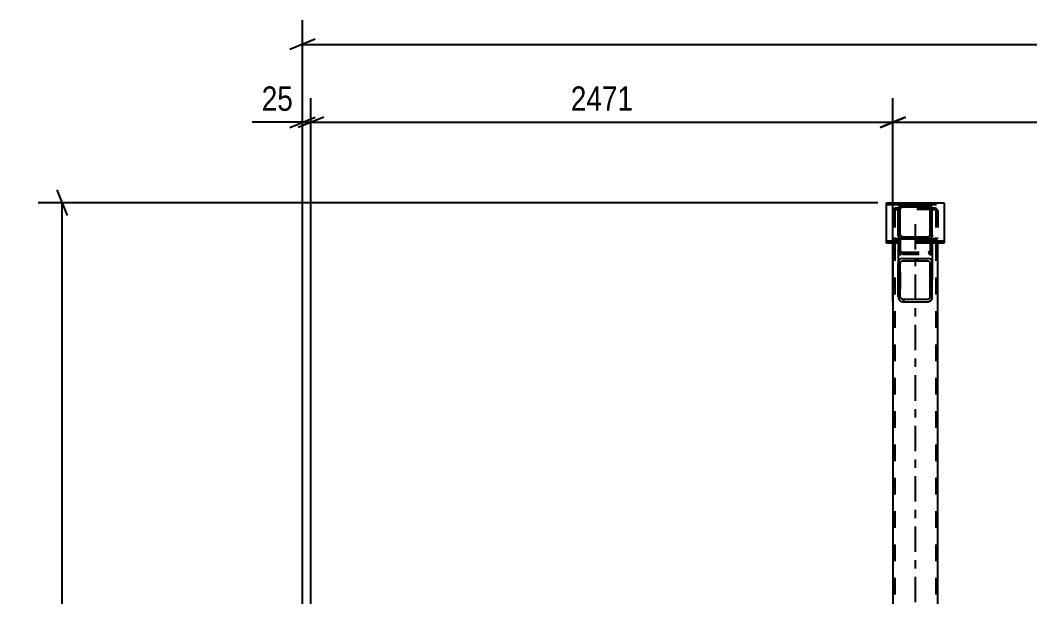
# Model space of a CAD drawing. Header units: millimetres. Extents: x -132 to 1057, y -569 to 272.
# Drawn here: x -58.2 to 60.5, y -252.1 to -184.3 of the extents above; entities that cross this region are included whole.
import ezdxf

# ---------------------------------------------------------------- set-up
doc = ezdxf.new("R2010")
doc.units = ezdxf.units.MM
doc.linetypes.add('DXK_LINE_DOT2', pattern=[3.9198, 1.9599, -1.9599])
doc.linetypes.add('DXK_LINE_DOT3', pattern=[5.9187, 2.979, -0.9799, 0.9799, -0.9799])
doc.styles.add('Arial Narrow', font='ARIALN.TTF', dxfattribs={"height": 0.2})

# ---------------------------------------------------------------- blocks, each defined once
blk = doc.blocks.new('Part-335479220-5632 - 5621')
at = {"color": 7, "linetype": 'DXK_LINE_DOT2'}
for p, q in [((44.7, -206.44), (44.54, -206.52)), ((44.88, -206.42), (44.7, -206.44)), ((49.2, -206.42), (44.88, -206.42)), ((49.39, -206.44), (49.2, -206.42)), ((49.54, -206.52), (49.39, -206.44)), ((44.44, -206.63), (44.4, -206.76)), ((44.4, -206.76), (44.4, -210.56)), ((44.54, -206.52), (44.44, -206.63)), ((44.64, -206.76), (44.66, -206.7)), ((44.64, -206.76), (44.64, -286.05)), ((44.66, -206.7), (44.71, -206.64)), ((44.71, -206.64), (44.79, -206.6)), ((44.79, -206.6), (44.88, -206.59)), ((49.2, -206.59), (44.88, -206.59)), ((49.2, -206.59), (49.29, -206.6)), ((49.29, -206.6), (49.37, -206.64)), ((49.37, -206.64), (49.42, -206.7)), ((49.42, -206.7), (49.44, -206.76)), ((49.44, -206.76), (49.44, -286.05)), ((49.65, -206.63), (49.54, -206.52)), ((49.68, -206.76), (49.65, -206.63)), ((49.68, -206.76), (49.68, -210.56)), ((44.4, -209.87), (44.44, -210)), ((44.44, -210), (44.54, -210.11)), ((44.66, -209.94), (44.64, -209.87)), ((44.71, -209.99), (44.66, -209.94)), ((44.79, -210.03), (44.71, -209.99)), ((44.88, -210.04), (44.79, -210.03)), ((49.2, -210.04), (44.88, -210.04)), ((49.29, -210.03), (49.2, -210.04)), ((49.37, -209.99), (49.29, -210.03)), ((49.42, -209.94), (49.37, -209.99)), ((49.44, -209.87), (49.42, -209.94)), ((49.54, -210.11), (49.65, -210)), ((49.65, -210), (49.68, -209.87)), ((44.54, -210.11), (44.7, -210.19)), ((44.7, -210.19), (44.88, -210.21)), ((49.2, -210.21), (44.88, -210.21)), ((49.2, -210.21), (49.39, -210.19)), ((49.39, -210.19), (49.54, -210.11)), ((44.4, -286.05), (49.68, -286.05))]:
    blk.add_line(p, q, dxfattribs=at)
at = {"color": 7, "linetype": 'DXK_LINE_DOT3'}
blk.add_line((47.04, -208.32), (47.04, -286.05), dxfattribs=at)
at = {"color": 2, "linetype": 'Continuous'}
for p, q in [((44.4, -210.56), (44.4, -286.05)), ((49.68, -286.05), (49.68, -210.56))]:
    blk.add_line(p, q, dxfattribs=at)
blk = doc.blocks.new('Part-335479220-5725 - 5621')
at = {"color": 2, "linetype": 'Continuous'}
for p, q in [((43.64, -210.56), (43.64, -205.79)), ((43.64, -205.79), (50.44, -205.79)), ((50.44, -205.79), (50.44, -210.56)), ((45.04, -210.32), (43.64, -210.32)), ((45.04, -210.56), (43.64, -210.56)), ((50.44, -210.32), (49.04, -210.32)), ((50.44, -210.56), (49.04, -210.56))]:
    blk.add_line(p, q, dxfattribs=at)
at = {"color": 7, "linetype": 'DXK_LINE_DOT2'}
for p, q in [((43.64, -206.02), (50.44, -206.02)), ((49.04, -210.32), (45.04, -210.32)), ((49.04, -210.56), (45.04, -210.56))]:
    blk.add_line(p, q, dxfattribs=at)
blk = doc.blocks.new('Part-335479220-5715 - 5621')
at = {"linetype": 'Continuous'}
h = blk.add_hatch(dxfattribs=at)
h.set_pattern_fill('', scale=0.7, style=0, pattern_type=0)
h.set_pattern_definition([(45, (48.7465, -210.016), (-1.5715, 1.5715), [])])
h.paths.add_polyline_path([(48.56, -210.05), (48.75, -210.02), (48.9, -209.91), (49.01, -209.76), (49.04, -209.57), (49.04, -206.53), (49.01, -206.35), (48.9, -206.19), (48.75, -206.09), (48.56, -206.05), (45.52, -206.05), (45.34, -206.09), (45.18, -206.19), (45.08, -206.35), (45.04, -206.53), (45.04, -209.57), (45.08, -209.76), (45.18, -209.91), (45.34, -210.02), (45.52, -210.05)])
h.paths.add_polyline_path([(45.43, -209.79), (45.35, -209.74), (45.3, -209.66), (45.28, -209.57), (45.28, -206.53), (45.3, -206.44), (45.35, -206.36), (45.43, -206.31), (45.52, -206.29), (48.56, -206.29), (48.65, -206.31), (48.73, -206.36), (48.78, -206.44), (48.8, -206.53), (48.8, -209.57), (48.78, -209.66), (48.73, -209.74), (48.65, -209.79), (48.56, -209.81), (45.52, -209.81)])
at = {"color": 7, "linetype": 'DXK_LINE_DOT2'}
for p, q in [((45.04, -206.53), (45.08, -206.35)), ((45.08, -206.35), (45.18, -206.19)), ((45.18, -206.19), (45.34, -206.09)), ((45.3, -206.44), (45.28, -206.53)), ((45.35, -206.36), (45.3, -206.44)), ((45.34, -206.09), (45.52, -206.05)), ((45.43, -206.31), (45.35, -206.36)), ((45.52, -206.29), (45.43, -206.31)), ((45.52, -206.05), (48.56, -206.05)), ((48.56, -206.29), (45.52, -206.29)), ((48.56, -206.05), (48.75, -206.09)), ((48.65, -206.31), (48.56, -206.29)), ((48.73, -206.36), (48.65, -206.31)), ((48.78, -206.44), (48.73, -206.36)), ((48.75, -206.09), (48.9, -206.19)), ((48.8, -206.53), (48.78, -206.44)), ((48.9, -206.19), (49.01, -206.35)), ((49.01, -206.35), (49.04, -206.53)), ((45.04, -209.57), (45.04, -206.53)), ((45.28, -209.57), (45.28, -206.53)), ((48.8, -209.57), (48.8, -206.53)), ((49.04, -209.57), (49.04, -206.53)), ((45.08, -209.76), (45.04, -209.57)), ((45.18, -209.91), (45.08, -209.76)), ((45.34, -210.02), (45.18, -209.91)), ((45.28, -209.57), (45.3, -209.66)), ((45.3, -209.66), (45.35, -209.74)), ((45.52, -210.05), (45.34, -210.02)), ((45.35, -209.74), (45.43, -209.79)), ((45.43, -209.79), (45.52, -209.81)), ((45.52, -209.81), (48.56, -209.81)), ((45.52, -210.05), (48.56, -210.05)), ((48.56, -209.81), (48.65, -209.79)), ((48.75, -210.02), (48.56, -210.05)), ((48.65, -209.79), (48.73, -209.74)), ((48.73, -209.74), (48.78, -209.66)), ((48.9, -209.91), (48.75, -210.02)), ((48.78, -209.66), (48.8, -209.57)), ((49.01, -209.76), (48.9, -209.91)), ((49.04, -209.57), (49.01, -209.76))]:
    blk.add_line(p, q, dxfattribs=at)
at = {"color": 2, "linetype": 'Continuous'}
for p, q in [((45.08, -206.35), (45.04, -206.53)), ((45.28, -206.53), (45.3, -206.44)), ((45.3, -206.44), (45.35, -206.36)), ((45.52, -206.05), (45.34, -206.09)), ((45.35, -206.36), (45.43, -206.31)), ((45.43, -206.31), (45.52, -206.29)), ((45.52, -206.05), (48.56, -206.05)), ((45.52, -206.29), (48.56, -206.29)), ((48.75, -206.09), (48.56, -206.05)), ((48.56, -206.29), (48.65, -206.31)), ((48.65, -206.31), (48.73, -206.36)), ((48.73, -206.36), (48.78, -206.44)), ((48.78, -206.44), (48.8, -206.53)), ((49.04, -206.53), (49.01, -206.35)), ((45.04, -209.57), (45.04, -206.53)), ((45.28, -209.57), (45.28, -206.53)), ((48.8, -209.57), (48.8, -206.53)), ((49.04, -209.57), (49.04, -206.53)), ((45.04, -209.57), (45.08, -209.76)), ((45.3, -209.66), (45.28, -209.57)), ((45.35, -209.74), (45.3, -209.66)), ((45.34, -210.02), (45.52, -210.05)), ((45.43, -209.79), (45.35, -209.74)), ((45.52, -209.81), (45.43, -209.79)), ((45.52, -209.81), (48.56, -209.81)), ((45.52, -210.05), (48.56, -210.05)), ((48.65, -209.79), (48.56, -209.81)), ((48.56, -210.05), (48.75, -210.02)), ((48.73, -209.74), (48.65, -209.79)), ((48.78, -209.66), (48.73, -209.74)), ((48.8, -209.57), (48.78, -209.66)), ((49.01, -209.76), (49.04, -209.57))]:
    blk.add_line(p, q, dxfattribs=at)
for centre, start, end in [((45.52, -206.53), 112.5, 157.5), ((48.56, -206.53), 22.5, 67.5), ((45.52, -209.57), 202.5, 247.5), ((48.56, -209.57), 292.5, 337.5)]:
    blk.add_arc(centre, 0.48, start, end, dxfattribs=at)
blk = doc.blocks.new('Part-335479220-5717 - 5621')
at = {"linetype": 'Continuous'}
h = blk.add_hatch(dxfattribs=at)
h.set_pattern_fill('', scale=0.7, style=0, pattern_type=0)
h.set_pattern_definition([(45, (48.7465, -217.3812), (-1.57154, 1.57154), [])])
h.paths.add_polyline_path([(48.56, -217.43), (48.75, -217.38), (48.9, -217.25), (49.01, -217.05), (49.04, -216.82), (49.04, -212.95), (49.01, -212.72), (48.9, -212.52), (48.75, -212.38), (48.56, -212.34), (45.52, -212.34), (45.34, -212.38), (45.18, -212.52), (45.08, -212.72), (45.04, -212.95), (45.04, -216.82), (45.08, -217.05), (45.18, -217.25), (45.34, -217.38), (45.52, -217.43)])
h.paths.add_polyline_path([(45.43, -217.1), (45.35, -217.03), (45.3, -216.93), (45.28, -216.82), (45.28, -212.95), (45.3, -212.83), (45.35, -212.73), (45.43, -212.67), (45.52, -212.64), (48.56, -212.64), (48.65, -212.67), (48.73, -212.73), (48.78, -212.83), (48.8, -212.95), (48.8, -216.82), (48.78, -216.93), (48.73, -217.03), (48.65, -217.1), (48.56, -217.12), (45.52, -217.12)])
at = {"color": 2, "linetype": 'Continuous'}
for p, q in [((45.08, -210.05), (45.04, -210.05)), ((45.04, -210.05), (45.04, -212.95)), ((45.52, -210.05), (45.08, -210.05)), ((49.04, -210.05), (48.56, -210.05)), ((49.04, -210.05), (49.04, -212.95)), ((45.52, -212.34), (45.34, -212.38)), ((45.52, -212.34), (48.56, -212.34)), ((48.75, -212.38), (48.56, -212.34)), ((45.08, -212.72), (45.04, -212.95)), ((45.04, -216.82), (45.04, -212.95)), ((45.28, -212.95), (45.3, -212.83)), ((45.28, -216.82), (45.28, -212.95)), ((45.3, -212.83), (45.35, -212.73)), ((45.35, -212.73), (45.43, -212.67)), ((45.43, -212.67), (45.52, -212.64)), ((45.52, -212.64), (48.56, -212.64)), ((48.56, -212.64), (48.65, -212.67)), ((48.65, -212.67), (48.73, -212.73)), ((48.73, -212.73), (48.78, -212.83)), ((48.78, -212.83), (48.8, -212.95)), ((48.8, -216.82), (48.8, -212.95)), ((49.04, -212.95), (49.01, -212.72)), ((49.04, -216.82), (49.04, -212.95)), ((45.04, -216.82), (45.08, -217.05)), ((45.3, -216.93), (45.28, -216.82)), ((45.35, -217.03), (45.3, -216.93)), ((45.43, -217.1), (45.35, -217.03)), ((45.52, -217.12), (45.43, -217.1)), ((45.52, -217.12), (48.56, -217.12)), ((48.65, -217.1), (48.56, -217.12)), ((48.73, -217.03), (48.65, -217.1)), ((48.78, -216.93), (48.73, -217.03)), ((48.8, -216.82), (48.78, -216.93)), ((49.01, -217.05), (49.04, -216.82)), ((45.34, -217.38), (45.52, -217.43)), ((45.52, -217.43), (48.56, -217.43)), ((48.56, -217.43), (48.75, -217.38))]:
    blk.add_line(p, q, dxfattribs=at)
at = {"color": 7, "linetype": 'DXK_LINE_DOT2'}
for p, q in [((45.28, -210.05), (45.28, -216.82)), ((48.56, -210.05), (45.52, -210.05)), ((48.8, -210.05), (48.8, -216.82)), ((45.28, -210.21), (45.04, -210.21)), ((45.04, -210.32), (45.28, -210.32)), ((45.04, -210.56), (45.28, -210.56)), ((48.8, -210.21), (49.04, -210.21)), ((48.8, -210.32), (49.04, -210.32)), ((48.8, -210.56), (49.04, -210.56)), ((45.08, -211.55), (45.04, -211.37)), ((45.18, -211.7), (45.08, -211.55)), ((45.34, -211.8), (45.18, -211.7)), ((45.3, -211.46), (45.28, -211.37)), ((45.34, -211.51), (45.3, -211.46)), ((45.35, -211.53), (45.34, -211.51)), ((45.52, -211.84), (45.34, -211.8)), ((45.35, -211.53), (45.43, -211.58)), ((45.43, -211.58), (45.52, -211.6)), ((45.52, -211.6), (48.56, -211.6)), ((45.52, -211.84), (48.56, -211.84)), ((48.56, -211.6), (48.65, -211.58)), ((48.75, -211.8), (48.56, -211.84)), ((48.65, -211.58), (48.73, -211.53)), ((48.73, -211.53), (48.78, -211.46)), ((48.9, -211.7), (48.75, -211.8)), ((48.78, -211.46), (48.8, -211.37)), ((49.01, -211.55), (48.9, -211.7)), ((49.04, -211.37), (49.01, -211.55)), ((45.04, -212.95), (45.04, -216.82)), ((49.04, -212.95), (49.04, -216.82))]:
    blk.add_line(p, q, dxfattribs=at)
at = {"color": 2, "linetype": 'Continuous'}
for centre, start, end in [((45.62, -212.87), 119.9099, 163.7579), ((48.47, -212.87), 16.2421, 60.0901), ((45.62, -216.89), 196.2421, 240.0901), ((48.47, -216.89), 299.9099, 343.7579)]:
    blk.add_arc(centre, 0.563, start, end, dxfattribs=at)
blk = doc.blocks.new('StraightDimension-335479220-5852 - 5621')
at = {"color": 7, "linetype": 'Continuous'}
for p, q in [((-25, -280.25), (-25, -184.34)), ((-23.5, -186.59), (-26.5, -187.79)), ((-25, -187.19), (408.54, -187.19))]:
    blk.add_line(p, q, dxfattribs=at)
blk = doc.blocks.new('StraightDimension-335479220-5870 - 5621')
at = {"color": 7, "linetype": 'Continuous'}
for p, q in [((-52.63, -207.29), (-53.83, -204.29)), ((42.64, -205.79), (-56.08, -205.79)), ((-53.23, -307.25), (-53.23, -205.79)), ((-53.83, -305.75), (-52.63, -308.75)), ((39.54, -307.25), (-56.08, -307.25))]:
    blk.add_line(p, q, dxfattribs=at)
at = {"color": 0}
blk.add_wipeout([(-53.98, -252.26), (-58.18, -252.26), (-58.18, -260.77), (-53.98, -260.77)], dxfattribs=at)
at = {"color": 3, "style": 'Arial Narrow'}
blk.add_text('2537', height=2.863, rotation=90.0002, dxfattribs=at).set_placement((-54.58, -260.17))
blk = doc.blocks.new('StraightDimension-335479220-15161 - 5621')
at = {"color": 7, "linetype": 'Continuous'}
for p, q in [((44.4, -217.37), (44.4, -193.49)), ((45.9, -195.74), (42.9, -196.94)), ((44.4, -196.34), (186.91, -196.34))]:
    blk.add_line(p, q, dxfattribs=at)
blk = doc.blocks.new('StraightDimension-335479220-15162 - 5621')
at = {"color": 7, "linetype": 'Continuous'}
for p, q in [((-24, -280.25), (-24, -193.49)), ((44.4, -217.37), (44.4, -193.49)), ((-22.5, -195.74), (-25.5, -196.94)), ((42.9, -196.94), (45.9, -195.74)), ((-24, -196.34), (44.4, -196.34))]:
    blk.add_line(p, q, dxfattribs=at)
at = {"color": 0}
blk.add_wipeout([(14.46, -195.59), (14.46, -191.39), (5.95, -191.39), (5.95, -195.59)], dxfattribs=at)
at = {"color": 3, "style": 'Arial Narrow'}
blk.add_text('2471', height=2.863, dxfattribs=at).set_placement((6.55, -194.99))
blk = doc.blocks.new('StraightDimension-335479220-15163 - 5621')
at = {"color": 7, "linetype": 'Continuous'}
for p, q in [((-25, -280.25), (-25, -193.49)), ((-24, -280.25), (-24, -193.49)), ((-26.5, -196.94), (-23.5, -195.74)), ((-22.5, -195.74), (-25.5, -196.94)), ((-25, -196.34), (-30.91, -196.34)), ((-25, -196.34), (-30.91, -196.34)), ((-25, -196.34), (-24, -196.34))]:
    blk.add_line(p, q, dxfattribs=at)
at = {"color": 0}
blk.add_wipeout([(-25.53, -195.59), (-25.53, -191.39), (-30.38, -191.39), (-30.38, -195.59)], dxfattribs=at)
at = {"color": 3, "style": 'Arial Narrow'}
blk.add_text('25', height=2.863, dxfattribs=at).set_placement((-29.78, -194.99))

msp = doc.modelspace()

# ---------------------------------------------------------------- block references
for name in ['Part-335479220-5725 - 5621', 'Part-335479220-5632 - 5621', 'Part-335479220-5715 - 5621', 'Part-335479220-5717 - 5621']:
    msp.add_blockref(name, (0, 0))

# ---------------------------------------------------------------- next in the draw order: block references
msp.add_blockref('StraightDimension-335479220-5852 - 5621', (0, 0))

# ---------------------------------------------------------------- next in the draw order: block references
msp.add_blockref('StraightDimension-335479220-5870 - 5621', (0, 0))

# ---------------------------------------------------------------- next in the draw order: block references
msp.add_blockref('StraightDimension-335479220-15161 - 5621', (0, 0))

# ---------------------------------------------------------------- next in the draw order: block references
msp.add_blockref('StraightDimension-335479220-15162 - 5621', (0, 0))

# ---------------------------------------------------------------- next in the draw order: block references
msp.add_blockref('StraightDimension-335479220-15163 - 5621', (0, 0))

doc.saveas('drawing.dxf')
